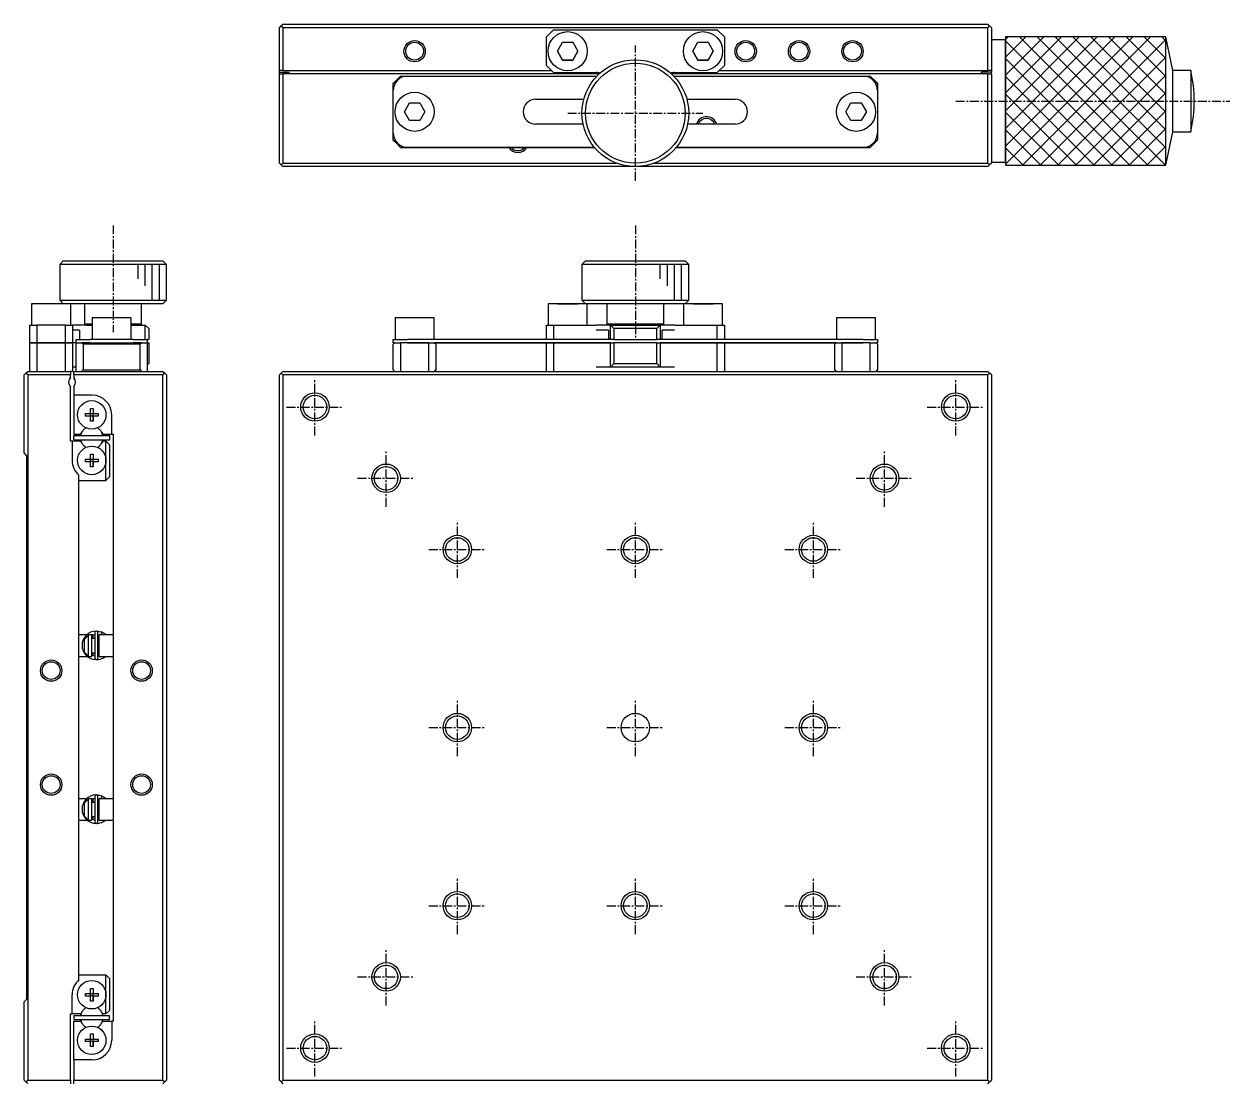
# Model space of a CAD drawing. Extents: x 10 to 382, y 10 to 258.
# Drawn here: x 38 to 207.3, y 109.4 to 258 of the extents above; entities that cross this region are included whole.
import ezdxf

# ---------------------------------------------------------------- set-up
doc = ezdxf.new("R2010")
doc.units = 0
doc.linetypes.add('CENTER', pattern=[2, 1.25, -0.25, 0.25, -0.25])
doc.layers.get('0').update_dxf_attribs({"linetype": 'CONTINUOUS'})
doc.layers.add('CENTER', color=1, linetype='CENTER')

msp = doc.modelspace()

# ---------------------------------------------------------------- linework, layer by layer
at = {"color": 7, "linetype": 'CONTINUOUS'}
for p, q in [((73.844929, 257.5), (74.094929, 257.75)), ((73.844929, 251.5), (73.844929, 257.5)), ((74.094929, 257.75), (74.344929, 258)), ((74.094929, 257.75), (74.344929, 257.5)), ((74.344929, 258), (173.344929, 258)), ((74.344929, 257.5), (74.344929, 251.5)), ((173.344929, 257.5), (74.344929, 257.5)), ((173.344929, 258), (173.594929, 257.75)), ((173.344929, 257.5), (173.594929, 257.75)), ((173.344929, 251.5), (173.344929, 257.5)), ((173.594929, 257.75), (173.844929, 257.5)), ((173.844929, 257.5), (173.844929, 251.5)), ((112.344929, 257.2), (111.344929, 256.2)), ((111.344929, 252.2), (111.344929, 256.2)), ((112.344929, 257.2), (135.344929, 257.2)), ((136.344929, 256.2), (135.344929, 257.2)), ((136.344929, 256.2), (136.344929, 252.2)), ((175.844929, 255.8), (173.844929, 255.8)), ((175.844929, 256.2), (175.844929, 255.8)), ((175.844929, 256.2), (175.844929, 238.2)), ((198.344929, 256.2), (175.844929, 256.2)), ((175.844929, 238.6), (175.844929, 255.8)), ((198.344929, 247.2), (198.344929, 256.2)), ((199.344929, 251.5), (198.344929, 256.2)), ((112.901554, 254.2), (113.623242, 255.45)), ((113.623242, 252.95), (112.901554, 254.2)), ((112.901554, 254.2), (113.623242, 252.95)), ((113.623242, 255.45), (115.066617, 255.45)), ((115.066617, 255.45), (115.788305, 254.2)), ((115.788305, 254.2), (115.066617, 252.95)), ((115.066617, 252.95), (115.788305, 254.2)), ((131.901554, 254.2), (132.623242, 255.45)), ((132.623242, 252.95), (131.901554, 254.2)), ((131.901554, 254.2), (132.623242, 252.95)), ((132.623242, 255.45), (134.066617, 255.45)), ((134.066617, 255.45), (134.788305, 254.2)), ((134.788305, 254.2), (134.066617, 252.95)), ((134.066617, 252.95), (134.788305, 254.2)), ((115.066617, 252.95), (113.623242, 252.95)), ((113.623242, 252.95), (115.066617, 252.95)), ((134.066617, 252.95), (132.623242, 252.95)), ((132.623242, 252.95), (134.066617, 252.95)), ((74.344929, 251.5), (73.844929, 251.5)), ((73.844929, 251.25), (73.844929, 251.5)), ((73.844929, 251.25), (75.244929, 251.25)), ((73.844929, 251), (73.844929, 251.25)), ((73.844929, 238.5), (73.844929, 251)), ((73.844929, 251), (74.344929, 251)), ((74.344929, 251.5), (112.044929, 251.5)), ((74.344929, 251), (74.344929, 238.5)), ((118.74591, 251), (74.344929, 251)), ((75.244929, 251), (75.244929, 251.25)), ((90.844929, 250.7), (90.044929, 249.9)), ((90.844929, 250.7), (91.844929, 250.7)), ((91.844929, 250.7), (118.440302, 250.7)), ((111.344929, 252.2), (112.344929, 251.2)), ((112.344929, 251.2), (118.344929, 251.2)), ((173.344929, 251), (128.943949, 251)), ((129.249557, 250.7), (155.844929, 250.7)), ((129.344929, 251.2), (135.344929, 251.2)), ((135.344929, 251.2), (136.344929, 252.2)), ((135.644929, 251.5), (173.344929, 251.5)), ((155.844929, 250.7), (156.844929, 250.7)), ((157.644929, 249.9), (156.844929, 250.7)), ((173.844929, 251.25), (172.444929, 251.25)), ((172.444929, 251), (172.444929, 251.25)), ((173.844929, 251.5), (173.344929, 251.5)), ((173.344929, 238.5), (173.344929, 251)), ((173.344929, 251), (173.844929, 251)), ((173.844929, 251.5), (173.844929, 251.25)), ((173.844929, 251), (173.844929, 251.25)), ((173.844929, 251), (173.844929, 238.5)), ((199.344929, 247.2), (199.344929, 251.5)), ((201.844929, 251.5), (199.344929, 251.5)), ((201.844929, 251.5), (201.844929, 242.9)), ((89.844929, 249.7), (90.044929, 249.9)), ((89.844929, 248.7), (89.844929, 249.7)), ((90.044929, 249.9), (90.044929, 249.57178)), ((157.644929, 249.57178), (157.644929, 249.9)), ((157.644929, 249.9), (157.844929, 249.7)), ((157.844929, 249.7), (157.844929, 248.7)), ((89.844929, 242.7), (89.844929, 248.7)), ((109.844929, 247.45), (116.602865, 247.45)), ((109.844929, 247.45), (116.602865, 247.45)), ((131.086994, 247.45), (137.844929, 247.45)), ((131.086994, 247.45), (137.844929, 247.45)), ((157.844929, 248.7), (157.844929, 242.7)), ((91.401554, 245.7), (92.123242, 246.95)), ((92.123242, 244.45), (91.401554, 245.7)), ((92.123242, 246.95), (93.566617, 246.95)), ((93.566617, 246.95), (94.288305, 245.7)), ((94.288305, 245.7), (93.566617, 244.45)), ((153.401554, 245.7), (154.123242, 246.95)), ((154.123242, 244.45), (153.401554, 245.7)), ((154.123242, 246.95), (155.566617, 246.95)), ((155.566617, 246.95), (156.288305, 245.7)), ((156.288305, 245.7), (155.566617, 244.45)), ((198.344929, 238.2), (198.344929, 247.2)), ((199.344929, 242.9), (199.344929, 247.2)), ((93.566617, 244.45), (92.123242, 244.45)), ((116.506844, 243.95), (109.844929, 243.95)), ((137.844929, 243.95), (131.183015, 243.95)), ((155.566617, 244.45), (154.123242, 244.45)), ((89.844929, 241.7), (89.844929, 242.7)), ((157.844929, 242.7), (157.844929, 241.7)), ((198.344929, 238.2), (199.344929, 242.9)), ((199.344929, 242.9), (201.844929, 242.9)), ((90.044929, 241.5), (89.844929, 241.7)), ((89.844929, 241.7), (90.044929, 241.5)), ((90.044929, 241.82822), (90.044929, 241.5)), ((90.044929, 241.5), (90.844929, 240.7)), ((90.844929, 240.7), (90.044929, 241.5)), ((91.844929, 240.7), (90.844929, 240.7)), ((90.844929, 240.7), (91.844929, 240.7)), ((118.082118, 240.7), (91.844929, 240.7)), ((91.844929, 240.7), (94.844929, 240.7)), ((94.844929, 240.7), (118.082118, 240.7)), ((155.844929, 240.7), (129.607741, 240.7)), ((129.607741, 240.7), (152.844929, 240.7)), ((152.844929, 240.7), (155.844929, 240.7)), ((155.844929, 240.7), (156.844929, 240.7)), ((156.844929, 240.7), (155.844929, 240.7)), ((156.844929, 240.7), (157.644929, 241.5)), ((157.644929, 241.5), (156.844929, 240.7)), ((157.644929, 241.5), (157.644929, 241.82822)), ((157.844929, 241.7), (157.644929, 241.5)), ((157.644929, 241.5), (157.844929, 241.7)), ((74.094929, 238.25), (73.844929, 238.5)), ((74.344929, 238.5), (74.094929, 238.25)), ((74.344929, 238), (74.094929, 238.25)), ((74.344929, 238.5), (121.152347, 238.5)), ((123.844929, 238), (74.344929, 238)), ((173.344929, 238), (123.844929, 238)), ((126.537512, 238.5), (173.344929, 238.5)), ((173.594929, 238.25), (173.344929, 238.5)), ((173.594929, 238.25), (173.344929, 238)), ((173.844929, 238.5), (173.594929, 238.25)), ((173.844929, 238.6), (175.844929, 238.6)), ((175.844929, 238.6), (175.844929, 238.2)), ((175.844929, 238.2), (198.344929, 238.2)), ((43.5, 224.75), (43, 224.25)), ((57.999563, 224.25), (43, 224.25)), ((43, 224.25), (43, 219.25)), ((43.5, 224.75), (57.499592, 224.75)), ((57.499592, 224.75), (57.5, 224.75)), ((58, 224.25), (57.5, 224.75)), ((58, 224.25), (57.999563, 224.25)), ((58, 219.25), (58, 224.25)), ((116.844929, 224.75), (116.344929, 224.25)), ((123.763981, 224.25), (116.344929, 224.25)), ((116.344929, 224.25), (116.344929, 219.25)), ((116.844929, 224.75), (123.769378, 224.75)), ((131.344929, 224.25), (123.763981, 224.25)), ((123.769378, 224.75), (130.844929, 224.75)), ((131.344929, 224.25), (130.844929, 224.75)), ((131.344929, 219.25), (131.344929, 224.25)), ((44.55, 218.75), (39.05, 218.75)), ((39.05, 218.75), (39.05, 215.75)), ((43, 219.25), (58, 219.25)), ((43, 219.25), (43.5, 218.75)), ((57.5, 218.75), (44.55, 218.75)), ((46.5, 218.75), (44.55, 218.75)), ((44.55, 215.75), (44.55, 218.75)), ((54.5, 218.75), (46.5, 218.75)), ((54.5, 218.75), (46.5, 218.75)), ((46.5, 218.75), (46.5, 215.95)), ((57.5, 218.75), (54.5, 218.75)), ((54.5, 215.95), (54.5, 218.75)), ((57.5, 218.75), (58, 219.25)), ((114.344929, 218.75), (111.594929, 218.75)), ((116.844929, 218.75), (111.594929, 218.75)), ((111.594929, 218.75), (111.594929, 215.75)), ((113.623242, 218.75), (112.901554, 218.75)), ((112.901554, 218.75), (113.623242, 218.75)), ((115.066617, 218.75), (113.623242, 218.75)), ((113.623242, 218.75), (115.066617, 218.75)), ((116.844929, 218.75), (114.344929, 218.75)), ((115.788305, 218.75), (115.066617, 218.75)), ((115.066617, 218.75), (115.788305, 218.75)), ((116.344929, 219.25), (131.344929, 219.25)), ((116.344929, 219.25), (116.844929, 218.75)), ((130.844929, 218.75), (116.844929, 218.75)), ((117.094929, 215.75), (117.094929, 218.75)), ((119.844929, 218.75), (119.844929, 215.95)), ((127.844929, 215.95), (127.844929, 218.75)), ((130.594929, 218.75), (130.594929, 215.75)), ((130.844929, 218.75), (131.344929, 219.25)), ((133.344929, 218.75), (130.844929, 218.75)), ((136.094929, 218.75), (130.844929, 218.75)), ((132.623242, 218.75), (131.901554, 218.75)), ((131.901554, 218.75), (132.623242, 218.75)), ((134.066617, 218.75), (132.623242, 218.75)), ((132.623242, 218.75), (134.066617, 218.75)), ((136.094929, 218.75), (133.344929, 218.75)), ((134.788305, 218.75), (134.066617, 218.75)), ((134.066617, 218.75), (134.788305, 218.75)), ((136.094929, 215.75), (136.094929, 218.75)), ((38.8, 213.25), (38.8, 215.75)), ((38.8, 215.75), (39.8, 215.75)), ((39.8, 215.75), (39.8, 213.25)), ((43.8, 215.75), (39.8, 215.75)), ((43.8, 213.25), (43.8, 215.75)), ((43.8, 215.75), (44.8, 215.75)), ((44.8, 215.75), (44.8, 213.25)), ((46.8, 215.75), (44.8, 215.75)), ((46.5, 215.95), (47.55, 215.95)), ((46.5, 215.95), (46.7, 215.75)), ((46.8, 215.75), (47.55, 215.75)), ((53.05, 216.75), (47.55, 216.75)), ((47.55, 216.75), (47.55, 213.75)), ((53.05, 213.75), (53.05, 216.75)), ((53.05, 215.95), (54.5, 215.95)), ((53.05, 215.75), (55, 215.75)), ((54.3, 215.75), (54.5, 215.95)), ((55, 213.75), (55, 215.75)), ((55, 215.75), (55.5, 215.25)), ((55.5, 215.25), (55.5, 213.75)), ((95.594929, 216.75), (90.094929, 216.75)), ((90.094929, 216.75), (90.094929, 213.75)), ((95.594929, 213.75), (95.594929, 216.75)), ((111.344929, 213.750001), (111.344929, 215.75)), ((111.344929, 215.75), (112.344929, 215.75)), ((112.344929, 215.75), (112.344929, 213.750001)), ((112.344929, 215.75), (118.344929, 215.75)), ((120.044929, 215.75), (118.344929, 215.75)), ((119.844929, 215.95), (127.844929, 215.95)), ((119.844929, 215.95), (120.044929, 215.75)), ((120.344929, 215.75), (120.044929, 215.75)), ((120.344929, 213.75), (120.344929, 215.75)), ((120.344929, 215.75), (120.844929, 215.25)), ((120.344929, 215.75), (122.594929, 215.75)), ((120.844929, 215.25), (120.844929, 213.75)), ((126.844929, 215.25), (120.844929, 215.25)), ((122.594929, 215.75), (125.094929, 215.75)), ((125.094929, 215.75), (127.344929, 215.75)), ((127.344929, 215.75), (126.844929, 215.25)), ((126.844929, 213.75), (126.844929, 215.25)), ((127.644929, 215.75), (127.344929, 215.75)), ((127.344929, 215.75), (127.344929, 213.75)), ((129.344929, 215.75), (127.644883, 215.75)), ((127.644929, 215.75), (127.844929, 215.95)), ((129.344929, 215.75), (135.344929, 215.75)), ((135.344929, 213.750001), (135.344929, 215.75)), ((135.344929, 215.75), (136.344929, 215.75)), ((136.344929, 215.75), (136.344929, 213.750001)), ((157.594929, 216.75), (152.094929, 216.75)), ((152.094929, 216.75), (152.094929, 213.75)), ((157.594929, 213.75), (157.594929, 216.75)), ((45.8, 215.05), (44.8, 215.05)), ((45.3, 213.25), (45.3, 213.75)), ((45.3, 213.75), (47.3, 213.75)), ((45.8, 215.05), (45.8, 213.75)), ((53.3, 213.75), (47.3, 213.75)), ((53.3, 213.75), (55.3, 213.75)), ((55.5, 213.75), (55.3, 213.75)), ((55.3, 213.75), (55.3, 213.25)), ((89.844929, 213.25), (89.844929, 213.75)), ((89.844929, 213.75), (91.844929, 213.75)), ((120.644929, 213.75), (91.844929, 213.75)), ((120.07698, 215.05), (118.344929, 215.05)), ((120.07698, 215.05), (120.07698, 213.75)), ((120.844929, 213.75), (120.644929, 213.75)), ((120.844929, 213.75), (126.844929, 213.75)), ((127.044929, 213.75), (126.844929, 213.75)), ((155.844929, 213.75), (127.044929, 213.75)), ((129.344929, 215.05), (127.612879, 215.05)), ((127.612879, 213.75), (127.612879, 215.05)), ((155.844929, 213.75), (157.844929, 213.75)), ((157.844929, 213.75), (157.844929, 213.25)), ((39.8, 213.25), (38.8, 213.25)), ((38.8, 209.25), (38.8, 213.25)), ((38.8, 213.25), (39.8, 213.25)), ((39.8, 213.25), (43.8, 213.25)), ((39.8, 213.25), (39.8, 209.25)), ((43.8, 213.25), (39.8, 213.25)), ((44.8, 213.25), (43.8, 213.25)), ((43.8, 209.25), (43.8, 213.25)), ((43.8, 213.25), (44.8, 213.25)), ((44.8, 213.25), (44.8, 209.25)), ((45.3, 213.25), (44.8, 213.25)), ((45.3, 209.25), (45.3, 213.25)), ((45.3, 213.25), (46.1, 213.25)), ((46.3, 213.05), (46.1, 213.25)), ((46.1, 213.25), (46.42822, 213.25)), ((46.42822, 213.25), (46.1, 213.25)), ((54.3, 213.05), (46.3, 213.05)), ((46.3, 213.05), (46.3, 209.45)), ((47.3, 213.25), (46.42822, 213.25)), ((47.3, 213.25), (49, 213.25)), ((49, 213.25), (53.3, 213.25)), ((54.17178, 213.25), (53.3, 213.25)), ((54.17178, 213.25), (54.5, 213.25)), ((54.5, 213.25), (54.17178, 213.25)), ((54.5, 213.25), (54.3, 213.05)), ((54.3, 209.45), (54.3, 213.05)), ((54.5, 213.25), (55.3, 213.25)), ((55.3, 213.25), (55.3, 209.25)), ((55.3, 213.25), (55.5, 213.25)), ((55.5, 213.25), (55.5, 210.35)), ((90.044929, 213.25), (89.844929, 213.05)), ((90.044929, 213.25), (89.844929, 213.25)), ((90.044929, 213.25), (89.844929, 213.25)), ((89.844929, 209.45), (89.844929, 213.05)), ((90.044929, 213.25), (90.844929, 213.25)), ((90.844929, 213.25), (90.844929, 209.25)), ((91.844929, 213.25), (90.844929, 213.25)), ((91.844929, 213.25), (90.844929, 213.25)), ((94.844929, 213.25), (91.844929, 213.25)), ((91.844929, 213.25), (94.844929, 213.25)), ((94.844929, 209.25), (94.844929, 213.25)), ((94.844929, 213.25), (120.644929, 213.25)), ((95.844929, 213.05), (95.644929, 213.25)), ((119.667805, 213.25), (95.644929, 213.25)), ((95.844929, 213.05), (95.844929, 209.45)), ((109.844929, 213.25), (108.094929, 213.25)), ((109.844929, 213.25), (108.094929, 213.25)), ((120.344929, 213.25), (109.844929, 213.25)), ((109.844929, 213.25), (120.344929, 213.25)), ((111.344929, 209.25), (111.344929, 213.25)), ((112.344929, 213.25), (112.344929, 209.25)), ((120.344929, 209.85), (120.344929, 213.25)), ((120.644929, 213.25), (120.844929, 213.25)), ((120.844929, 213.25), (120.844929, 210.35)), ((126.844929, 213.25), (120.844929, 213.25)), ((126.844929, 210.35), (126.844929, 213.25)), ((126.844929, 213.25), (127.044929, 213.25)), ((127.044929, 213.25), (152.844929, 213.25)), ((127.344929, 213.25), (127.344929, 209.85)), ((137.844929, 213.25), (127.344929, 213.25)), ((127.344929, 213.25), (137.844929, 213.25)), ((152.044929, 213.25), (128.022054, 213.25)), ((135.344929, 209.25), (135.344929, 213.25)), ((136.344929, 213.25), (136.344929, 209.25)), ((139.594929, 213.25), (137.844929, 213.25)), ((139.594929, 213.25), (137.844929, 213.25)), ((152.044929, 213.25), (151.844929, 213.05)), ((151.844929, 209.45), (151.844929, 213.05)), ((152.844929, 213.25), (152.844929, 209.25)), ((155.844929, 213.25), (152.844929, 213.25)), ((152.844929, 213.25), (155.844929, 213.25)), ((156.844929, 213.25), (155.844929, 213.25)), ((156.844929, 213.25), (155.844929, 213.25)), ((156.844929, 209.25), (156.844929, 213.25)), ((156.844929, 213.25), (157.644929, 213.25)), ((157.844929, 213.05), (157.644929, 213.25)), ((157.844929, 213.25), (157.644929, 213.25)), ((157.844929, 213.25), (157.644929, 213.25)), ((157.844929, 213.05), (157.844929, 209.45)), ((55.5, 210.35), (55.3, 210.15)), ((120.844929, 210.35), (120.344929, 209.85)), ((120.844929, 210.35), (126.844929, 210.35)), ((126.844929, 210.35), (127.344929, 209.85)), ((38.25, 209), (38, 208.75)), ((38, 197.75), (38, 208.75)), ((38.25, 209), (38.5, 209.25)), ((38.5, 208.75), (38.25, 209)), ((38.5, 209.25), (44.5, 209.25)), ((38.5, 208.75), (38.5, 109.75)), ((44.5, 208.75), (38.5, 208.75)), ((44.8, 209.25), (44.5, 209.25)), ((44.5, 209.25), (44.5, 208.75)), ((44.5, 208.411438), (44.5, 208.75)), ((45.3, 209.85), (44.8, 209.85)), ((45, 209.25), (57.5, 209.25)), ((45, 208.75), (45, 209.25)), ((45, 208.75), (45, 208.35)), ((57.5, 208.75), (45, 208.75)), ((46.1, 209.25), (46.3, 209.45)), ((46.3, 209.45), (54.3, 209.45)), ((54.3, 209.45), (54.5, 209.25)), ((57.5, 209.25), (57.75, 209)), ((57.75, 209), (57.5, 208.75)), ((57.5, 109.75), (57.5, 208.75)), ((58, 208.75), (57.75, 209)), ((58, 208.75), (58, 109.75)), ((74.094929, 209), (73.844929, 208.75)), ((73.844929, 109.75), (73.844929, 208.75)), ((74.344929, 209.25), (74.094929, 209)), ((74.344929, 208.75), (74.094929, 209)), ((74.344929, 209.25), (173.344929, 209.25)), ((173.344929, 208.75), (74.344929, 208.75)), ((74.344929, 208.75), (74.344929, 109.75)), ((89.844929, 209.45), (90.044929, 209.25)), ((90.044929, 209.25), (89.844929, 209.45)), ((95.644929, 209.25), (95.844929, 209.45)), ((95.844929, 209.45), (95.644929, 209.25)), ((120.344929, 209.85), (118.344929, 209.85)), ((127.344929, 209.85), (120.344929, 209.85)), ((129.344929, 209.85), (127.344929, 209.85)), ((151.844929, 209.45), (152.044929, 209.25)), ((152.044929, 209.25), (151.844929, 209.45)), ((157.644929, 209.25), (157.844929, 209.45)), ((157.844929, 209.45), (157.644929, 209.25)), ((173.594929, 209), (173.344929, 209.25)), ((173.594929, 209), (173.344929, 208.75)), ((173.344929, 109.75), (173.344929, 208.75)), ((173.844929, 208.75), (173.594929, 209)), ((173.844929, 208.75), (173.844929, 109.75)), ((44.5, 199.45), (44.5, 207.088562)), ((45, 207.15), (45, 205.9)), ((47.55, 205.9), (45, 205.9)), ((45, 205.9), (45, 200.45)), ((46.613639, 203.33), (47.32, 203.33)), ((46.613639, 202.97), (46.613639, 203.33)), ((47.32, 204.036361), (47.68, 204.036361)), ((47.32, 203.33), (47.32, 204.036361)), ((47.330372, 203.319628), (47.32, 203.33)), ((47.330372, 202.980372), (47.330372, 203.319628)), ((47.330372, 203.319628), (47.669628, 203.319628)), ((47.669628, 203.319628), (47.68, 203.33)), ((47.669628, 203.319628), (47.669628, 202.980372)), ((47.68, 204.036361), (47.68, 203.33)), ((47.68, 204.036361), (47.68, 203.33)), ((47.68, 203.33), (48.386361, 203.33)), ((48.386361, 203.33), (48.386361, 202.97)), ((47.32, 202.97), (46.613639, 202.97)), ((47.330372, 202.980372), (47.32, 202.97)), ((47.32, 202.263639), (47.32, 202.97)), ((47.68, 202.263639), (47.32, 202.263639)), ((47.669628, 202.980372), (47.330372, 202.980372)), ((47.669628, 202.980372), (47.68, 202.97)), ((47.68, 202.97), (47.68, 202.263639)), ((48.386361, 202.97), (47.68, 202.97)), ((47.68, 202.263639), (47.68, 202.97)), ((50.3, 200.45), (50.3, 203.15)), ((45, 200.45), (45.955588, 200.45)), ((45, 199.65), (45, 200.25)), ((45, 200.25), (50, 200.25)), ((45.955588, 200.45), (46.125185, 200.74375)), ((48.874815, 200.74375), (49.044412, 200.45)), ((49.044412, 200.45), (50.3, 200.45)), ((50, 200.25), (50, 199.65)), ((50.3, 200.45), (50.5, 200.45)), ((50.5, 200.45), (50.5, 118.05)), ((44.75, 199.45), (44.5, 199.45)), ((44.75, 199.45), (44.75, 196.75)), ((45.955588, 199.45), (44.75, 199.45)), ((45, 199.65), (50, 199.65)), ((46.125185, 199.15625), (45.955588, 199.45)), ((49.044412, 199.45), (48.874815, 199.15625)), ((49.5, 199.45), (49.044412, 199.45)), ((49.5, 196.75), (49.5, 199.45)), ((49.5, 199.45), (50, 198.95)), ((50, 198.95), (50, 194.45)), ((38, 197.75), (38.35, 197.4)), ((38.35, 197.4), (38.35, 121.1)), ((46.613639, 196.93), (47.32, 196.93)), ((46.613639, 196.57), (46.613639, 196.93)), ((47.32, 196.57), (46.613639, 196.57)), ((47.32, 197.636361), (47.68, 197.636361)), ((47.32, 196.93), (47.32, 197.636361)), ((47.330372, 196.919628), (47.32, 196.93)), ((47.330372, 196.580372), (47.32, 196.57)), ((47.32, 195.863639), (47.32, 196.57)), ((47.330372, 196.580372), (47.330372, 196.919628)), ((47.330372, 196.919628), (47.669628, 196.919628)), ((47.669628, 196.580372), (47.330372, 196.580372)), ((47.669628, 196.919628), (47.68, 196.93)), ((47.669628, 196.919628), (47.669628, 196.580372)), ((47.669628, 196.580372), (47.68, 196.57)), ((47.68, 197.636361), (47.68, 196.93)), ((47.68, 197.636361), (47.68, 196.93)), ((47.68, 196.93), (48.386361, 196.93)), ((47.68, 196.57), (47.68, 195.863639)), ((48.386361, 196.57), (47.68, 196.57)), ((47.68, 195.863639), (47.68, 196.57)), ((48.386361, 196.93), (48.386361, 196.57)), ((49.5, 193.95), (49.5, 196.75)), ((47.68, 195.863639), (47.32, 195.863639)), ((45.7, 171.825), (45.7, 194.670938)), ((45.7, 193.95), (49.5, 193.95)), ((50, 194.45), (49.5, 193.95)), ((48.836311, 172.663382), (48.154198, 172.790229)), ((46.768488, 172.25), (45.7, 172.25)), ((45.7, 169.675), (45.7, 171.825)), ((46.5, 171.666515), (47, 172.195683)), ((46.5, 169.833485), (46.5, 171.666515)), ((47, 172.25), (47, 172.195683)), ((47.5, 172.25), (47, 172.25)), ((47, 172.195683), (47, 169.304317)), ((47.499825, 172.205309), (47.90976, 172.325193)), ((47.5, 169.25), (47.5, 172.25)), ((47.909816, 171.75), (47.5, 171.75)), ((47.7, 172.25), (47.611564, 172.25)), ((47.7, 171.75), (47.7, 172.25)), ((47.909816, 172.566084), (47.909816, 169.016084)), ((48.359816, 169.016084), (48.359816, 172.566084)), ((48.359816, 171.965221), (48.499959, 172.205542)), ((48.5, 171.75), (48.359816, 171.75)), ((48.5, 172.25), (48.5, 169.25)), ((50.5, 172.25), (48.5, 172.25)), ((48.921883, 172.629112), (48.774062, 172.249982)), ((48.92052, 172.629692), (48.836311, 172.663382)), ((49.501531, 172.250224), (48.912719, 172.63301)), ((48.917696, 172.627923), (48.921883, 172.629112)), ((48.994592, 172.596219), (48.92052, 172.629692)), ((45.7, 148.825), (45.7, 169.675)), ((47, 169.304317), (46.5, 169.833485)), ((47.909751, 169.25729), (47.499871, 169.376509)), ((47.5, 169.75), (47.909816, 169.75)), ((47.7, 169.303188), (47.7, 169.75)), ((48.359816, 169.75), (48.5, 169.75)), ((48.499995, 169.376607), (48.359816, 169.616948)), ((45.7, 169.25), (46.862118, 169.25)), ((47, 169.304317), (47, 169.25)), ((47, 169.25), (47.5, 169.25)), ((48.500103, 169.284345), (48.359883, 169.256971)), ((48.5, 169.25), (50.5, 169.25)), ((48.859415, 168.928523), (48.860371, 168.928841)), ((48.860371, 168.928841), (48.862998, 168.929722)), ((48.862998, 168.929722), (48.864236, 168.930141)), ((48.864236, 168.930141), (48.865972, 168.930732)), ((48.865972, 168.930732), (48.86775, 168.931344)), ((48.86775, 168.931344), (48.869134, 168.931823)), ((48.869134, 168.931823), (48.870426, 168.932273)), ((48.870426, 168.932273), (48.871895, 168.932789)), ((48.871895, 168.932789), (48.873133, 168.933226)), ((48.873133, 168.933226), (48.874875, 168.933845)), ((48.874875, 168.933845), (48.876282, 168.934349)), ((48.876282, 168.934349), (48.8777, 168.93486)), ((48.8777, 168.93486), (48.878964, 168.935319)), ((48.878964, 168.935319), (48.912964, 168.948671)), ((48.912259, 168.948524), (48.912056, 168.949009)), ((48.912964, 168.948671), (48.912259, 168.948524)), ((46.768488, 149.25), (45.7, 149.25)), ((46.5, 148.666515), (47, 149.195683)), ((47, 149.25), (47, 149.195683)), ((47.5, 149.25), (47, 149.25)), ((47, 149.195683), (47, 146.304317)), ((47.499825, 149.205309), (47.90976, 149.325193)), ((47.5, 146.25), (47.5, 149.25)), ((47.7, 149.25), (47.611564, 149.25)), ((47.7, 148.75), (47.7, 149.25)), ((47.909816, 149.566084), (47.909816, 146.016084)), ((48.836311, 149.663382), (48.154198, 149.790229)), ((48.359816, 146.016084), (48.359816, 149.566084)), ((48.359816, 148.965221), (48.499959, 149.205542)), ((48.5, 149.25), (48.5, 146.25)), ((50.5, 149.25), (48.5, 149.25)), ((48.921883, 149.629112), (48.774062, 149.249982)), ((48.994592, 149.596219), (48.836311, 149.663382)), ((49.501531, 149.250224), (48.912719, 149.63301)), ((48.917696, 149.627923), (48.921883, 149.629112)), ((45.7, 146.675), (45.7, 148.825)), ((46.5, 146.833485), (46.5, 148.666515)), ((47.909816, 148.75), (47.5, 148.75)), ((48.5, 148.75), (48.359816, 148.75)), ((45.7, 123.829062), (45.7, 146.675)), ((45.7, 146.25), (46.862118, 146.25)), ((47, 146.304317), (46.5, 146.833485)), ((47, 146.304317), (47, 146.25)), ((47, 146.25), (47.5, 146.25)), ((47.909751, 146.25729), (47.499871, 146.376509)), ((47.5, 146.75), (47.909816, 146.75)), ((47.7, 146.303188), (47.7, 146.75)), ((48.359816, 146.75), (48.5, 146.75)), ((48.499995, 146.376607), (48.359816, 146.616948)), ((48.500103, 146.284345), (48.359883, 146.256971)), ((48.5, 146.25), (50.5, 146.25)), ((48.859415, 145.928523), (48.860371, 145.928841)), ((48.860371, 145.928841), (48.862998, 145.929722)), ((48.862998, 145.929722), (48.864236, 145.930141)), ((48.864236, 145.930141), (48.865972, 145.930732)), ((48.865972, 145.930732), (48.86775, 145.931344)), ((48.86775, 145.931344), (48.869134, 145.931823)), ((48.869134, 145.931823), (48.870426, 145.932273)), ((48.870426, 145.932273), (48.871895, 145.932789)), ((48.871895, 145.932789), (48.873133, 145.933226)), ((48.873133, 145.933226), (48.874875, 145.933845)), ((48.874875, 145.933845), (48.876282, 145.934349)), ((48.876282, 145.934349), (48.8777, 145.93486)), ((48.8777, 145.93486), (48.878964, 145.935319)), ((48.878964, 145.935319), (48.912964, 145.948671)), ((48.912259, 145.948524), (48.912056, 145.949009)), ((48.912964, 145.948671), (48.912259, 145.948524)), ((45.7, 124.55), (49.5, 124.55)), ((49.5, 121.75), (49.5, 124.55)), ((49.5, 124.55), (50, 124.05)), ((50, 124.05), (50, 119.55)), ((46.613639, 121.93), (47.32, 121.93)), ((46.613639, 121.57), (46.613639, 121.93)), ((47.32, 122.636361), (47.68, 122.636361)), ((47.32, 121.93), (47.32, 122.636361)), ((47.330372, 121.919628), (47.32, 121.93)), ((47.669628, 121.919628), (47.68, 121.93)), ((47.68, 122.636361), (47.68, 121.93)), ((47.68, 122.636361), (47.68, 121.93)), ((47.68, 121.93), (48.386361, 121.93)), ((48.386361, 121.93), (48.386361, 121.57)), ((38.35, 121.1), (38, 120.75)), ((38, 109.75), (38, 120.75)), ((44.75, 119.05), (44.75, 121.75)), ((47.32, 121.57), (46.613639, 121.57)), ((47.330372, 121.580372), (47.32, 121.57)), ((47.32, 120.863639), (47.32, 121.57)), ((47.68, 120.863639), (47.32, 120.863639)), ((47.330372, 121.580372), (47.330372, 121.919628)), ((47.330372, 121.919628), (47.669628, 121.919628)), ((47.669628, 121.580372), (47.330372, 121.580372)), ((47.669628, 121.919628), (47.669628, 121.580372)), ((47.669628, 121.580372), (47.68, 121.57)), ((47.68, 121.57), (47.68, 120.863639)), ((48.386361, 121.57), (47.68, 121.57)), ((47.68, 120.863639), (47.68, 121.57)), ((49.5, 119.05), (49.5, 121.75)), ((44.5, 119.05), (44.75, 119.05)), ((44.5, 109.75), (44.5, 119.05)), ((45.955588, 119.05), (44.75, 119.05)), ((45, 118.85), (50, 118.85)), ((45, 118.85), (45, 118.25)), ((46.125185, 119.34375), (45.955588, 119.05)), ((49.044412, 119.05), (48.874815, 119.34375)), ((49.5, 119.05), (49.044412, 119.05)), ((50, 119.55), (49.5, 119.05)), ((50, 118.25), (50, 118.85)), ((45, 118.25), (50, 118.25)), ((45, 118.05), (45.955588, 118.05)), ((45, 112.6), (45, 118.05)), ((45.955588, 118.05), (46.125185, 117.75625)), ((48.874815, 117.75625), (49.044412, 118.05)), ((49.044412, 118.05), (50.3, 118.05)), ((50.3, 118.05), (50.3, 115.35)), ((50.5, 118.05), (50.3, 118.05)), ((46.613639, 115.53), (47.32, 115.53)), ((46.613639, 115.17), (46.613639, 115.53)), ((47.32, 115.17), (46.613639, 115.17)), ((47.32, 116.236361), (47.68, 116.236361)), ((47.32, 115.53), (47.32, 116.236361)), ((47.330372, 115.519628), (47.32, 115.53)), ((47.330372, 115.180372), (47.32, 115.17)), ((47.32, 114.463639), (47.32, 115.17)), ((47.330372, 115.180372), (47.330372, 115.519628)), ((47.330372, 115.519628), (47.669628, 115.519628)), ((47.669628, 115.180372), (47.330372, 115.180372)), ((47.669628, 115.519628), (47.68, 115.53)), ((47.669628, 115.519628), (47.669628, 115.180372)), ((47.669628, 115.180372), (47.68, 115.17)), ((47.68, 116.236361), (47.68, 115.53)), ((47.68, 116.236361), (47.68, 115.53)), ((47.68, 115.53), (48.386361, 115.53)), ((47.68, 115.17), (47.68, 114.463639)), ((48.386361, 115.17), (47.68, 115.17)), ((47.68, 114.463639), (47.68, 115.17)), ((48.386361, 115.53), (48.386361, 115.17)), ((47.68, 114.463639), (47.32, 114.463639)), ((47.55, 112.6), (45, 112.6)), ((45, 112.6), (45, 109.75)), ((38, 109.75), (38.25, 109.5)), ((38.25, 109.5), (38.5, 109.75)), ((38.5, 109.25), (38.25, 109.5)), ((38.5, 109.75), (44.5, 109.75)), ((44.5, 109.75), (44.5, 109.25)), ((45, 109.75), (57.5, 109.75)), ((45, 109.25), (45, 109.75)), ((57.5, 109.75), (57.75, 109.5)), ((57.75, 109.5), (57.5, 109.25)), ((58, 109.75), (57.75, 109.5)), ((73.844929, 109.75), (74.094929, 109.5)), ((74.344929, 109.75), (74.094929, 109.5)), ((74.094929, 109.5), (74.344929, 109.25)), ((74.344929, 109.75), (173.344929, 109.75)), ((173.594929, 109.5), (173.344929, 109.75)), ((173.344929, 109.25), (173.594929, 109.5)), ((173.594929, 109.5), (173.844929, 109.75))]:
    msp.add_line(p, q, dxfattribs=at)
at = {"color": 3, "linetype": 'CONTINUOUS'}
for p, q in [((175.844929, 255.844929), (176.2, 256.2)), ((175.844929, 253.344929), (178.7, 256.2)), ((175.844929, 250.844929), (181.2, 256.2)), ((175.844929, 248.344929), (183.7, 256.2)), ((175.844929, 245.844929), (186.2, 256.2)), ((175.844929, 243.344929), (188.7, 256.2)), ((175.844929, 240.844929), (191.2, 256.2)), ((175.844929, 238.344929), (193.7, 256.2)), ((177.8, 256.2), (195.8, 238.2)), ((178.2, 238.2), (196.2, 256.2)), ((180.3, 256.2), (198.3, 238.2)), ((180.7, 238.2), (198.344929, 255.844929)), ((182.8, 256.2), (198.344929, 240.655071)), ((185.3, 256.2), (198.344929, 243.155071)), ((187.8, 256.2), (198.344929, 245.655071)), ((190.3, 256.2), (198.344929, 248.155071)), ((192.8, 256.2), (198.344929, 250.655071)), ((195.3, 256.2), (198.344929, 253.155071)), ((197.8, 256.2), (198.344929, 255.655071)), ((175.844929, 255.655071), (193.3, 238.2)), ((175.844929, 253.155071), (190.8, 238.2)), ((183.2, 238.2), (198.344929, 253.344929)), ((175.844929, 250.655071), (188.3, 238.2)), ((185.7, 238.2), (198.344929, 250.844929)), ((175.844929, 248.155071), (185.8, 238.2)), ((188.2, 238.2), (198.344929, 248.344929)), ((175.844929, 245.655071), (183.3, 238.2)), ((190.7, 238.2), (198.344929, 245.844929)), ((175.844929, 243.155071), (180.8, 238.2)), ((193.2, 238.2), (198.344929, 243.344929)), ((175.844929, 240.655071), (178.3, 238.2)), ((195.7, 238.2), (198.344929, 240.844929)), ((198.2, 238.2), (198.344929, 238.344929)), ((54, 222.25), (54, 224.25)), ((55, 221.25), (55, 224.25)), ((56, 219.25), (56, 224.25)), ((57, 219.25), (57, 224.25)), ((127.344929, 222.25), (127.344929, 224.25)), ((128.344929, 221.25), (128.344929, 224.25)), ((129.344929, 219.25), (129.344929, 224.25)), ((130.344929, 219.25), (130.344929, 224.25))]:
    msp.add_line(p, q, dxfattribs=at)
at = {"color": 7, "linetype": 'CONTINUOUS', "const_width": 0.1}
msp.add_lwpolyline([(175.844929, 256.2), (198.344929, 256.2), (198.344929, 238.2), (175.844929, 238.2)], close=True, dxfattribs=at)
for points in [[(48.912964, 172.633498), (48.881302, 172.645995), (48.847283, 172.65755), (48.812736, 172.667394), (48.777745, 172.675504), (48.742398, 172.681859), (48.706781, 172.686445), (48.670982, 172.68925), (48.635089, 172.690268), (48.59919, 172.689496), (48.563375, 172.686937), (48.527729, 172.682595), (48.492342, 172.676483), (48.4573, 172.668616), (48.42269, 172.659011), (48.388597, 172.647694), (48.355104, 172.63469), (48.349733, 172.632424)], [(48.912259, 172.633645), (48.913719, 172.632925), (48.914604, 172.630858), (48.914909, 172.627459), (48.91463, 172.622749), (48.913771, 172.616759), (48.912337, 172.609527), (48.910336, 172.601102), (48.907783, 172.591538), (48.904693, 172.580897), (48.901087, 172.569248), (48.896988, 172.556668), (48.892423, 172.543239), (48.887422, 172.529047), (48.882017, 172.514185), (48.876244, 172.498751), (48.87014, 172.482844), (48.863744, 172.466568), (48.857099, 172.450029), (48.850248, 172.433336), (48.843236, 172.416596), (48.836107, 172.399918), (48.828909, 172.383412), (48.821688, 172.367185), (48.814492, 172.351342), (48.807367, 172.335987), (48.80036, 172.32122), (48.793516, 172.307137), (48.78688, 172.293829), (48.780495, 172.281383), (48.774403, 172.269881), (48.768643, 172.259397), (48.763253, 172.25)], [(48.912964, 149.633498), (48.881302, 149.645995), (48.847283, 149.65755), (48.812736, 149.667394), (48.777745, 149.675504), (48.742398, 149.681859), (48.706781, 149.686445), (48.670982, 149.68925), (48.635089, 149.690268), (48.59919, 149.689496), (48.563375, 149.686937), (48.527729, 149.682595), (48.492342, 149.676483), (48.4573, 149.668616), (48.42269, 149.659011), (48.388597, 149.647694), (48.355104, 149.63469), (48.349733, 149.632424)], [(48.912259, 149.633645), (48.913719, 149.632925), (48.914604, 149.630858), (48.914909, 149.627459), (48.91463, 149.622749), (48.913771, 149.616759), (48.912337, 149.609527), (48.910336, 149.601102), (48.907783, 149.591538), (48.904693, 149.580897), (48.901087, 149.569248), (48.896988, 149.556668), (48.892423, 149.543239), (48.887422, 149.529047), (48.882017, 149.514185), (48.876244, 149.498751), (48.87014, 149.482844), (48.863744, 149.466568), (48.857099, 149.450029), (48.850248, 149.433336), (48.843236, 149.416596), (48.836107, 149.399918), (48.828909, 149.383412), (48.821688, 149.367185), (48.814492, 149.351342), (48.807367, 149.335987), (48.80036, 149.32122), (48.793516, 149.307137), (48.78688, 149.293829), (48.780495, 149.281383), (48.774403, 149.269881), (48.768643, 149.259397), (48.763253, 149.25)]]:
    msp.add_lwpolyline(points, dxfattribs=at)
at = {"color": 7, "linetype": 'CONTINUOUS'}
for centre, radius in [((114.344929, 254.2), 2.75), ((133.344929, 254.2), 2.75), ((92.844929, 254.2), 1.25), ((139.344929, 254.2), 1.25), ((146.844929, 254.2), 1.25), ((154.344929, 254.2), 1.25), ((123.844929, 245.5), 7.5), ((123.844929, 245.5), 7), ((92.844929, 245.7), 2.75), ((154.844929, 245.7), 2.75), ((47.5, 203.15), 2), ((78.844929, 204.25), 1.65), ((168.844929, 204.25), 1.65), ((47.5, 196.75), 2), ((88.844929, 194.25), 1.65), ((158.844929, 194.25), 1.65), ((98.844929, 184.25), 1.65), ((123.844929, 184.25), 1.65), ((148.844929, 184.25), 1.65), ((41.8, 167.25), 1.25), ((54.5, 167.25), 1.25), ((98.844929, 159.25), 1.65), ((123.844929, 159.25), 2), ((148.844929, 159.25), 1.65), ((41.8, 151.25), 1.25), ((54.5, 151.25), 1.25), ((98.844929, 134.25), 1.65), ((123.844929, 134.25), 1.65), ((148.844929, 134.25), 1.65), ((88.844929, 124.25), 1.65), ((158.844929, 124.25), 1.65), ((47.5, 121.75), 2), ((47.5, 115.35), 2), ((78.844929, 114.25), 1.65), ((168.844929, 114.25), 1.65)]:
    msp.add_circle(centre, radius, dxfattribs=at)
at = {"color": 3, "linetype": 'CONTINUOUS'}
for centre, radius in [((92.844929, 254.2), 1.5), ((139.344929, 254.2), 1.5), ((146.844929, 254.2), 1.5), ((154.344929, 254.2), 1.5), ((78.844929, 204.25), 2), ((168.844929, 204.25), 2), ((88.844929, 194.25), 2), ((158.844929, 194.25), 2), ((98.844929, 184.25), 2), ((123.844929, 184.25), 2), ((148.844929, 184.25), 2), ((41.8, 167.25), 1.5), ((54.5, 167.25), 1.5), ((98.844929, 159.25), 2), ((148.844929, 159.25), 2), ((41.8, 151.25), 1.5), ((54.5, 151.25), 1.5), ((98.844929, 134.25), 2), ((123.844929, 134.25), 2), ((148.844929, 134.25), 2), ((88.844929, 124.25), 2), ((158.844929, 124.25), 2), ((78.844929, 114.25), 2), ((168.844929, 114.25), 2)]:
    msp.add_circle(centre, radius, dxfattribs=at)
at = {"color": 7, "linetype": 'CONTINUOUS'}
for centre, radius, start, end in [((91.844929, 248.7), 2, 90, 180), ((118.344929, 249.2), 2, 74.334976, 90), ((129.344929, 249.2), 2, 90, 105.665024), ((155.844929, 248.7), 2, 0, 90), ((183.604929, 247.2), 18.74, 0, 13.265029), ((109.844929, 245.7), 1.75, 90, 270), ((137.844929, 245.7), 1.75, 270, 90), ((183.604929, 247.2), 18.74, 346.734971, 0), ((133.844929, 243.5), 1.25, 21.100196, 158.899804), ((91.844929, 242.7), 2, 180, 270), ((155.844929, 242.7), 2, 270, 0), ((107.344929, 241.5), 1.25, 219.791819, 320.208181), ((45.25, 207.75), 1, 138.590378, 221.409622), ((44.2, 207.75), 1, 323.130102, 36.869898), ((47.55, 203.15), 2.75, 0, 90), ((47.5, 199.949999), 1.5875, 149.999969, 169.10691), ((47.5, 199.95), 1.5875, 135, 150), ((47.615, 199.83519), 1.75, 121.886504, 135.004406), ((47.5, 199.949999), 1.5875, 120.433182, 134.999974), ((47.5, 199.949999), 1.5875, 45.000026, 59.566818), ((47.385, 199.83519), 1.75, 44.995594, 58.113496), ((47.5, 199.95), 1.5875, 30, 45), ((47.5, 199.949999), 1.5875, 10.89309, 30.000031), ((47.5, 199.949999), 1.5875, 190.893016, 210), ((47.5, 199.95), 1.5875, 210, 225), ((47.5, 199.949999), 1.5875, 224.999974, 239.566737), ((47.615, 200.06481), 1.75, 224.995594, 238.113496), ((47.5, 199.949999), 1.5875, 300.433263, 315.000026), ((47.385, 200.06481), 1.75, 301.886504, 315.004406), ((47.5, 199.95), 1.5875, 315, 330), ((47.5, 199.949999), 1.5875, 330.000031, 349.106984), ((47.5, 196.75), 2.75, 180, 229.114807), ((48.134894, 170.791122), 1.999256, 90.7244, 269.309621), ((48.134816, 172.566084), 0.225, 0, 180), ((48.134816, 169.016084), 0.225, 180, 0), ((48.133182, 170.796113), 2.004326, 270.74954, 309.511687), ((48.134894, 147.791122), 1.999256, 90.7244, 269.309621), ((48.134816, 149.566084), 0.225, 0, 180), ((48.134816, 146.016084), 0.225, 180, 0), ((48.133182, 147.796113), 2.004326, 270.74954, 309.511687), ((47.5, 121.75), 2.75, 130.885193, 180), ((47.5, 118.550001), 1.5875, 150, 169.106984), ((47.5, 118.55), 1.5875, 135, 150), ((47.5, 118.550001), 1.5875, 120.433263, 135.000026), ((47.615, 118.43519), 1.75, 121.886504, 135.004406), ((47.5, 118.550001), 1.5875, 44.999974, 59.566737), ((47.385, 118.43519), 1.75, 44.995594, 58.113496), ((47.5, 118.55), 1.5875, 30, 45), ((47.5, 118.550001), 1.5875, 10.893016, 30), ((47.5, 118.550001), 1.5875, 190.89309, 210.000031), ((47.5, 118.55), 1.5875, 210, 225), ((47.615, 118.66481), 1.75, 224.995594, 238.113496), ((47.5, 118.550001), 1.5875, 225.000026, 239.566818), ((47.5, 118.550001), 1.5875, 300.433182, 314.999974), ((47.385, 118.66481), 1.75, 301.886504, 315.004406), ((47.5, 118.55), 1.5875, 315, 330), ((47.5, 118.550001), 1.5875, 330, 349.10691), ((47.55, 115.35), 2.75, 270, 0)]:
    msp.add_arc(centre, radius, start, end, dxfattribs=at)
at = {"color": 3, "linetype": 'CONTINUOUS'}
for centre, start, end in [((117.844929, 243.5), 155.984793, 162.542397), ((133.844929, 243.5), 90, 162.542397), ((133.844929, 243.5), 17.457603, 90), ((107.344929, 241.5), 212.230953, 327.769047)]:
    msp.add_arc(centre, 1.5, start, end, dxfattribs=at)
at = {"layer": 'CENTER', "color": 1, "linetype": 'CENTER'}
for p, q in [((123.844929, 236), (123.844929, 255)), ((168.844929, 247.2), (207.344929, 247.2)), ((114.344929, 245.5), (133.344929, 245.5)), ((50.5, 229.75), (50.5, 214.75)), ((123.844929, 229.75), (123.844929, 213.75)), ((78.844929, 200.25), (78.844929, 208.25)), ((168.844929, 200.25), (168.844929, 208.25)), ((74.844929, 204.25), (82.844929, 204.25)), ((164.844929, 204.25), (172.844929, 204.25)), ((88.844929, 190.25), (88.844929, 198.25)), ((158.844929, 190.25), (158.844929, 198.25)), ((84.844929, 194.25), (92.844929, 194.25)), ((154.844929, 194.25), (162.844929, 194.25)), ((98.844929, 180.25), (98.844929, 188.25)), ((123.844929, 180.25), (123.844929, 188.25)), ((148.844929, 180.25), (148.844929, 188.25)), ((94.844929, 184.25), (102.844929, 184.25)), ((119.844929, 184.25), (127.844929, 184.25)), ((144.844929, 184.25), (152.844929, 184.25)), ((98.844929, 155.25), (98.844929, 163.25)), ((123.844929, 155.25), (123.844929, 163.25)), ((148.844929, 155.25), (148.844929, 163.25)), ((94.844929, 159.25), (102.844929, 159.25)), ((119.844929, 159.25), (127.844929, 159.25)), ((144.844929, 159.25), (152.844929, 159.25)), ((98.844929, 130.25), (98.844929, 138.25)), ((123.844929, 130.25), (123.844929, 138.25)), ((148.844929, 130.25), (148.844929, 138.25)), ((94.844929, 134.25), (102.844929, 134.25)), ((119.844929, 134.25), (127.844929, 134.25)), ((144.844929, 134.25), (152.844929, 134.25)), ((88.844929, 120.25), (88.844929, 128.25)), ((158.844929, 120.25), (158.844929, 128.25)), ((84.844929, 124.25), (92.844929, 124.25)), ((154.844929, 124.25), (162.844929, 124.25)), ((78.844929, 110.25), (78.844929, 118.25)), ((168.844929, 110.25), (168.844929, 118.25)), ((74.844929, 114.25), (82.844929, 114.25)), ((164.844929, 114.25), (172.844929, 114.25))]:
    msp.add_line(p, q, dxfattribs=at)

doc.saveas('drawing.dxf')
